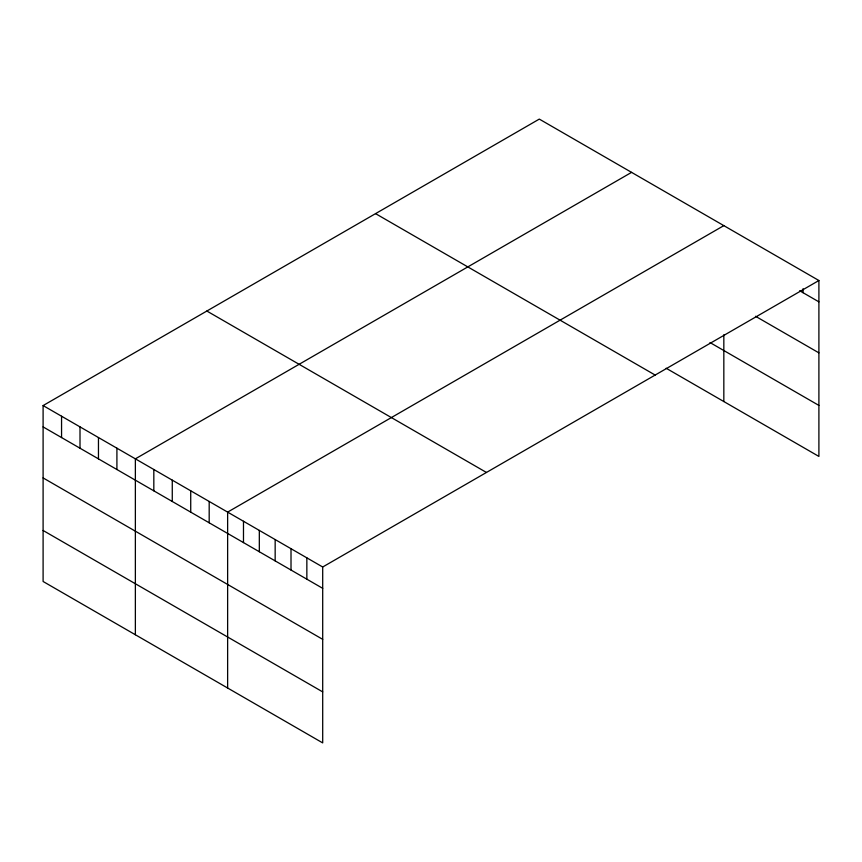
<?xml version="1.0" encoding="UTF-8"?>
<svg xmlns="http://www.w3.org/2000/svg" width="862" height="862" viewBox="0 0 862 862"><rect width="100%" height="100%" fill="white"/><g stroke="black" fill="none" stroke-linecap="round" stroke-linejoin="round"><path stroke-width="1.29" d="M818.9 280.516L322.7 567.002L322.7 742.904L43.1 581.484L43.1 405.571L539.3 119.096L818.9 280.516L818.9 456.429L666.164 368.246M631.566 172.368L135.366 458.843L135.366 634.755M723.832 225.628L227.633 512.114L227.633 688.027M799.656 290.742L818.9 301.851M755.521 316.279L818.9 352.86M709.997 342.548L818.9 405.42M375.552 213.636L655.152 375.056M206.848 311.031L486.448 472.462M43.1 405.571L322.7 567.002M43.1 426.905L322.7 588.337M43.1 477.914L322.7 639.345M43.1 530.475L322.7 691.895M803.061 288.705L803.061 292.703M723.832 334.768L723.832 401.541M306.85 557.854L306.85 579.189M291.011 548.706L291.011 570.041M275.161 539.558L275.161 560.893M259.322 530.41L259.322 551.745M243.483 521.262L243.483 542.597M209.186 501.458L209.186 522.792M190.728 490.801L190.728 512.147M172.271 480.156L172.271 501.49M153.824 469.499L153.824 490.834M116.909 448.186L116.909 469.521M98.462 437.53L98.462 458.875M80.004 426.884L80.004 448.218M61.558 416.227L61.558 437.562"/></g></svg>
